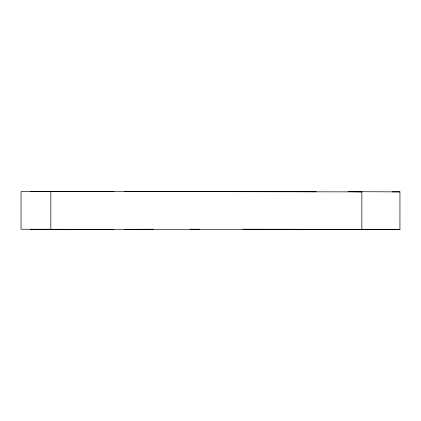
<?xml version="1.0" encoding="UTF-8"?>
<svg xmlns="http://www.w3.org/2000/svg" width="421" height="421" viewBox="0 0 421 421"><rect width="100%" height="100%" fill="white"/><g stroke="black" fill="none" stroke-linecap="round" stroke-linejoin="round"><path stroke-width="0.63" d="M50.83 229.119L50.841 191.45L361.86 191.876L361.844 229.545L30.338 229.271M242.87 229.234A1073.513 0.684 0 0 0 279.028 229.25L399.939 229.534L399.95 191.871L392.267 191.86M50.841 191.45L30.354 191.608M124.769 191.697L161.717 191.529A1073.513 0.684 0 0 0 279.044 191.587L316.287 191.771M124.753 229.366L153.281 229.234M199.359 229.234L190.045 229.234M190.055 191.571L199.375 191.571L174.262 191.55L186.808 191.566M113.98 191.692L45.673 191.639L48.336 191.655M113.97 229.356L45.663 229.308L48.326 229.319M55.698 191.671L21.061 191.581L21.05 229.25L55.683 229.34M399.918 191.881L348.056 191.65L361.86 191.876M361.844 229.545L348.046 229.313L399.939 229.534"/></g></svg>
